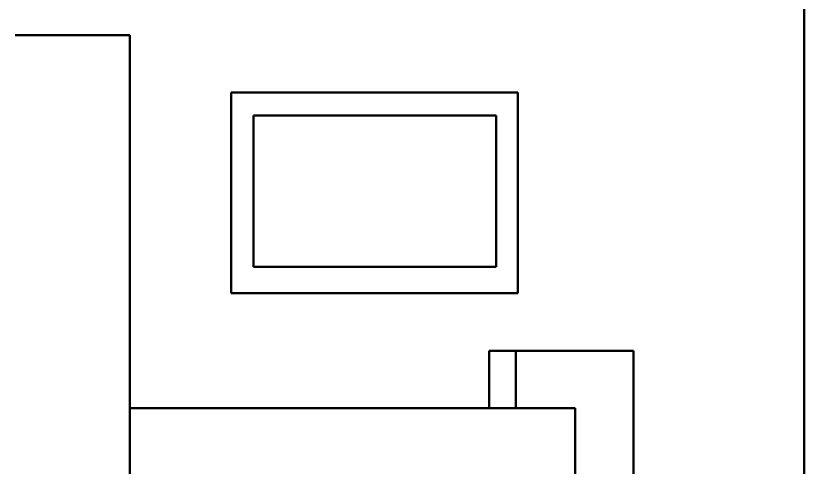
# Model space of a CAD drawing. Header units: millimetres. Extents: x 0 to 420, y 0 to 297.
# Drawn here: x 104.18 to 143.49, y 235.93 to 258.43 of the extents above; entities that cross this region are included whole.
import ezdxf

# ---------------------------------------------------------------- set-up
doc = ezdxf.new("R2010")
doc.units = ezdxf.units.MM
doc.header["$LTSCALE"] = 0.75
doc.layers.add('Visible', color=7, linetype='Continuous', lineweight=50)

msp = doc.modelspace()

# ---------------------------------------------------------------- linework, layer by layer
at = {"layer": 'Visible'}
for p, q in [((143.486, 194.598), (143.486, 266.026)), ((109.871, 257.455), (104.157, 257.455)), ((109.871, 257.455), (109.871, 207.455)), ((114.915, 254.598), (114.915, 244.598)), ((129.201, 254.598), (114.915, 254.598)), ((129.201, 244.598), (129.201, 254.598)), ((116.037, 245.925), (116.037, 253.453)), ((116.037, 253.453), (128.132, 253.453)), ((128.132, 253.453), (128.132, 245.925)), ((128.132, 245.925), (116.037, 245.925)), ((114.915, 244.598), (129.201, 244.598)), ((129.116, 241.74), (127.772, 241.74)), ((127.772, 241.74), (127.772, 238.883)), ((129.116, 241.74), (134.977, 241.74)), ((129.116, 241.74), (129.116, 238.883)), ((134.977, 241.74), (134.977, 216.026)), ((132.062, 238.883), (109.871, 238.883)), ((132.062, 219.701), (132.062, 238.883))]:
    msp.add_line(p, q, dxfattribs=at)

doc.saveas('drawing.dxf')
